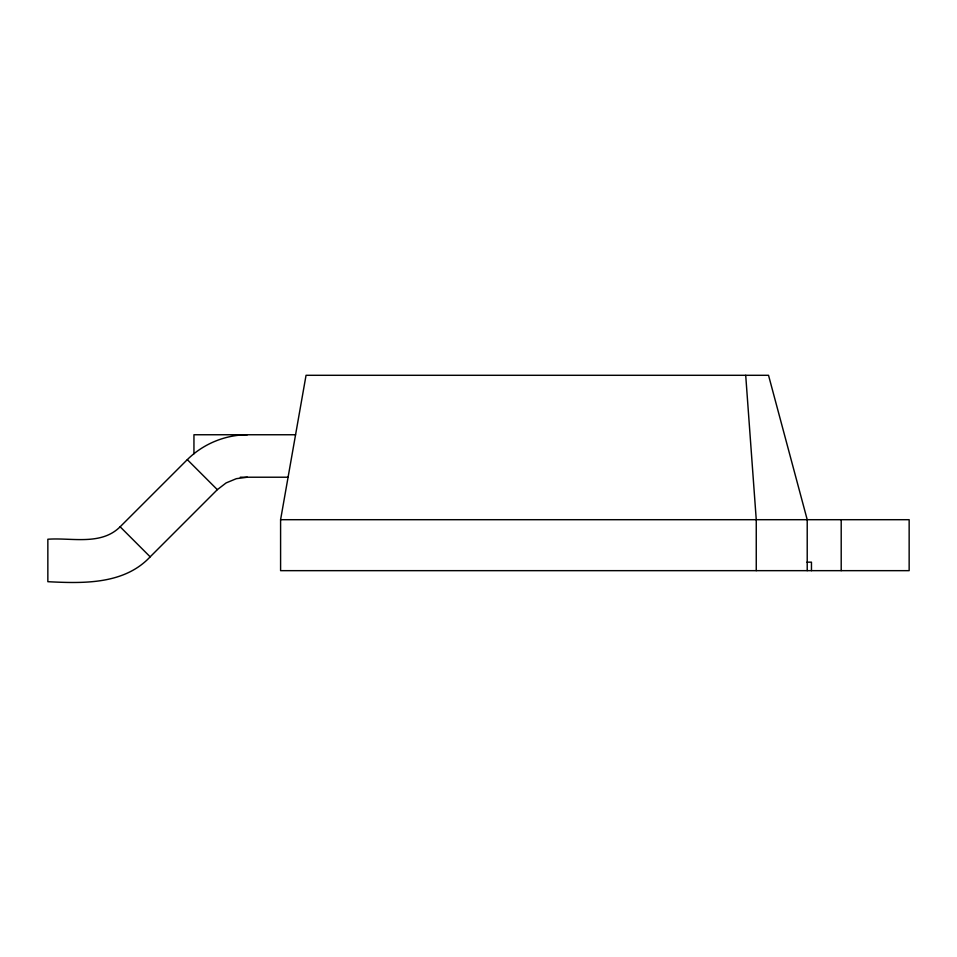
<?xml version="1.0" encoding="UTF-8"?>
<svg xmlns="http://www.w3.org/2000/svg" width="957" height="957" viewBox="0 0 957 957"><rect width="100%" height="100%" fill="white"/><g stroke="black" fill="none" stroke-linecap="round" stroke-linejoin="round"><path stroke-width="1.44" d="M280.592 519.699L909.15 519.699L909.15 570.659L280.592 570.659L280.592 519.699L306.049 375.3L768.531 375.3L807.218 519.699L807.218 570.659M247.361 477.22L236.379 478.667L226.127 482.914L217.335 489.661L150.177 556.83C124.027 584.799 82.864 583.435 47.85 581.7L47.85 539.234C71.751 537.475 100.999 545.861 120.139 526.793L187.309 459.635C203.123 443.928 225.074 434.837 247.361 434.753M295.569 434.753L193.948 434.753L193.948 453.797M240.267 477.22L288.081 477.22M806.99 562.166L811.464 562.166L811.464 570.659M187.309 459.635L217.335 489.661M120.139 526.793L150.177 556.83M745.706 375.3L756.257 519.699L756.257 570.659M841.203 519.699L841.203 570.659"/></g></svg>
